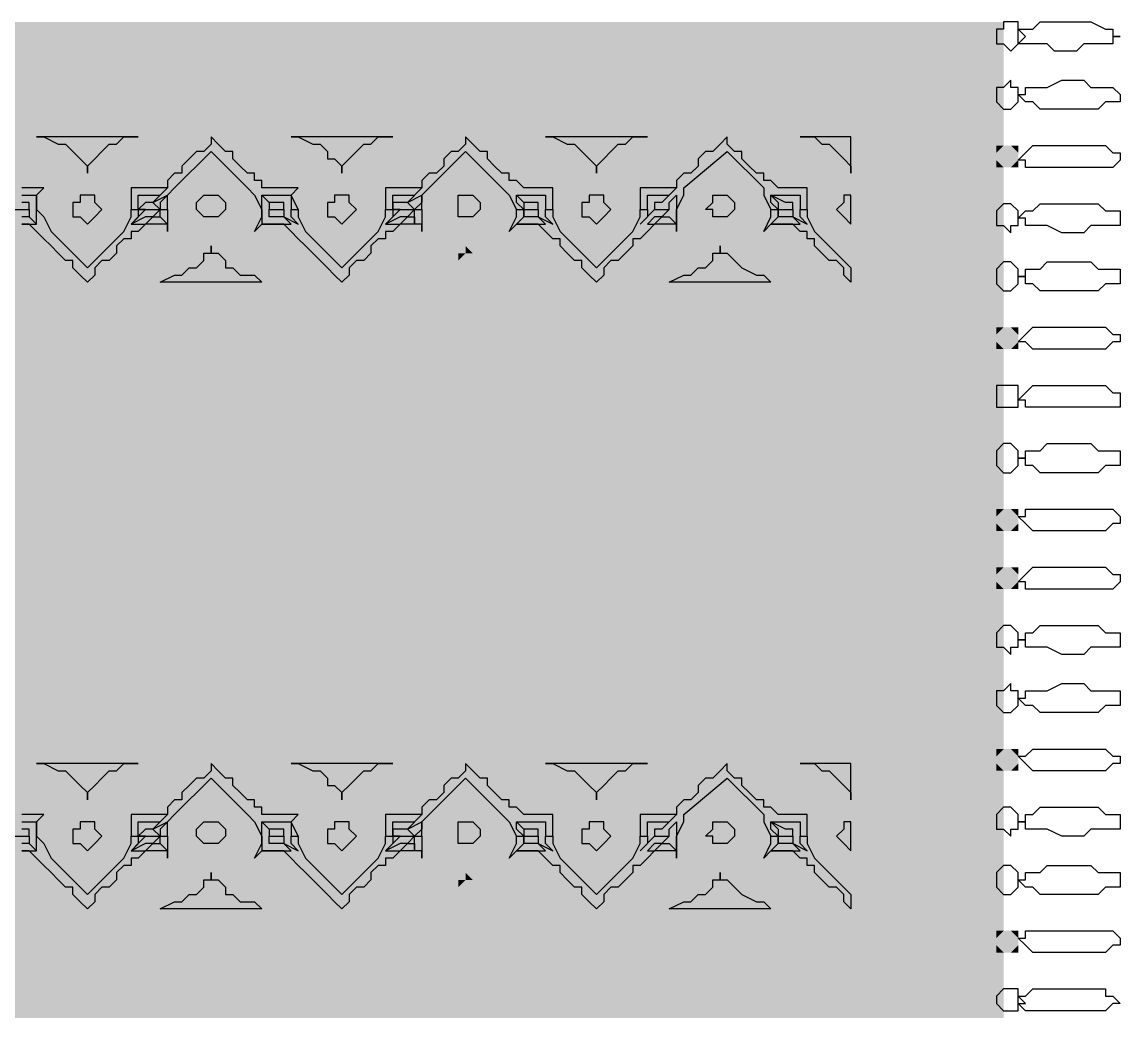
# Model space of a CAD drawing. Extents: x 11 to 612, y 7 to 1092.
# Drawn here: x 487.95 to 520.45, y 320.73 to 350.21 of the extents above; entities that cross this region are included whole.
import ezdxf

# ---------------------------------------------------------------- set-up
doc = ezdxf.new("R2010")
doc.units = 0
doc.header["$MEASUREMENT"] = 0
doc.layers.get('0').update_dxf_attribs({"linetype": 'CONTINUOUS'})
doc.layers.add('FURN', color=144, linetype='CONTINUOUS')

# ---------------------------------------------------------------- blocks, each defined once
blk = doc.blocks.new('CARPET_RECT_OK')
at = {"color": 43, "linetype": 'CONTINUOUS'}
for points in [[(-15.05, 33.126), (-15.05, 33.351), (-15.05, 33.576), (-15.05, 33.801), (-15.05, 34.251), (-15.275, 34.251), (-15.275, 34.476), (-15.275, 34.476), (-15.5, 34.701), (-15.5, 34.476), (-15.5, 34.476), (-15.725, 34.251), (-15.725, 34.251), (-15.725, 33.801), (-15.725, 33.576), (-15.725, 33.351), (-15.725, 33.126), (-15.725, 32.675), (-15.725, 32.45), (-15.725, 32.225), (-15.725, 32), (-15.725, 31.775), (-15.5, 31.55), (-15.5, 31.55), (-15.5, 31.55), (-15.275, 31.55), (-15.275, 31.55), (-15.275, 31.775), (-15.05, 32), (-15.05, 32.225), (-15.05, 32.45), (-15.05, 32.675)], [(-13.249, 33.126), (-13.249, 33.576), (-13.249, 33.801), (-13.249, 34.026), (-13.249, 34.251), (-13.249, 34.476), (-13.474, 34.701), (-13.474, 34.701), (-13.474, 34.701), (-13.699, 34.701), (-13.699, 34.701), (-13.699, 34.476), (-13.924, 34.251), (-13.924, 34.026), (-13.924, 33.801), (-13.924, 33.576), (-13.924, 33.126), (-13.924, 32.9), (-13.924, 32.45), (-13.924, 32.225), (-13.924, 32), (-13.699, 31.775), (-13.699, 31.775), (-13.699, 31.775), (-13.474, 31.55), (-13.474, 31.775), (-13.474, 31.775), (-13.249, 31.775), (-13.249, 32), (-13.249, 32.225), (-13.249, 32.45), (-13.249, 32.9)], [(-11.224, 33.126), (-11.224, 33.576), (-11.224, 33.801), (-11.449, 34.026), (-11.449, 34.251), (-11.449, 34.476), (-11.449, 34.701), (-11.674, 34.701), (-11.674, 34.701), (-11.899, 34.701), (-11.899, 34.701), (-11.899, 34.476), (-11.899, 34.251), (-12.124, 34.026), (-12.124, 33.801), (-12.124, 33.576), (-12.124, 33.126), (-12.124, 32.9), (-12.124, 32.45), (-12.124, 32.225), (-11.899, 32), (-11.899, 31.775), (-11.899, 31.775), (-11.899, 31.775), (-11.674, 31.55), (-11.674, 31.775), (-11.449, 31.775), (-11.449, 31.775), (-11.449, 32), (-11.449, 32.225), (-11.224, 32.45), (-11.224, 32.9)], [(-9.423, 33.126), (-9.423, 33.576), (-9.423, 33.801), (-9.423, 34.026), (-9.649, 34.251), (-9.649, 34.476), (-9.649, 34.701), (-9.874, 34.701), (-9.874, 34.701), (-9.874, 34.701), (-10.099, 34.701), (-10.099, 34.476), (-10.099, 34.251), (-10.099, 34.026), (-10.099, 33.801), (-10.324, 33.576), (-10.324, 33.126), (-10.324, 32.9), (-10.099, 32.45), (-10.099, 32.225), (-10.099, 32), (-10.099, 31.775), (-10.099, 31.775), (-9.874, 31.775), (-9.874, 31.55), (-9.874, 31.775), (-9.649, 31.775), (-9.649, 31.775), (-9.649, 32), (-9.423, 32.225), (-9.423, 32.45), (-9.423, 32.9)], [(-7.623, 33.126), (-7.623, 33.576), (-7.623, 33.801), (-7.623, 34.026), (-7.623, 34.251), (-7.848, 34.476), (-7.848, 34.701), (-7.848, 34.701), (-7.848, 34.701), (-8.073, 34.701), (-8.073, 34.701), (-8.073, 34.476), (-8.298, 34.251), (-8.298, 34.026), (-8.298, 33.801), (-8.298, 33.576), (-8.298, 33.126), (-8.298, 32.9), (-8.298, 32.45), (-8.298, 32.225), (-8.298, 32), (-8.073, 31.775), (-8.073, 31.775), (-8.073, 31.775), (-7.848, 31.55), (-7.848, 31.775), (-7.848, 31.775), (-7.848, 31.775), (-7.623, 32), (-7.623, 32.225), (-7.623, 32.45), (-7.623, 32.9)], [(-5.598, 33.126), (-5.598, 33.576), (-5.823, 33.801), (-5.823, 34.026), (-5.823, 34.251), (-5.823, 34.476), (-5.823, 34.701), (-6.048, 34.701), (-6.048, 34.701), (-6.273, 34.701), (-6.273, 34.701), (-6.273, 34.476), (-6.273, 34.251), (-6.498, 34.026), (-6.498, 33.801), (-6.498, 33.576), (-6.498, 33.126), (-6.498, 32.9), (-6.498, 32.45), (-6.498, 32.225), (-6.273, 32), (-6.273, 31.775), (-6.273, 31.775), (-6.273, 31.775), (-6.048, 31.55), (-6.048, 31.775), (-5.823, 31.775), (-5.823, 31.775), (-5.823, 32), (-5.823, 32.225), (-5.823, 32.45), (-5.598, 32.9)], [(-3.797, 33.126), (-3.797, 33.576), (-3.797, 33.801), (-3.797, 34.026), (-4.022, 34.251), (-4.022, 34.476), (-4.022, 34.701), (-4.247, 34.701), (-4.247, 34.701), (-4.247, 34.701), (-4.473, 34.701), (-4.473, 34.476), (-4.473, 34.251), (-4.473, 34.026), (-4.473, 33.801), (-4.698, 33.576), (-4.698, 33.126), (-4.698, 32.9), (-4.473, 32.45), (-4.473, 32.225), (-4.473, 32), (-4.473, 31.775), (-4.473, 31.775), (-4.247, 31.775), (-4.247, 31.55), (-4.247, 31.775), (-4.022, 31.775), (-4.022, 31.775), (-4.022, 32), (-3.797, 32.225), (-3.797, 32.45), (-3.797, 32.9)], [(-1.997, 33.126), (-1.997, 33.576), (-1.997, 33.801), (-1.997, 34.026), (-1.997, 34.251), (-2.222, 34.476), (-2.222, 34.701), (-2.222, 34.701), (-2.447, 34.701), (-2.447, 34.701), (-2.447, 34.701), (-2.672, 34.476), (-2.672, 34.251), (-2.672, 34.026), (-2.672, 33.801), (-2.672, 33.576), (-2.672, 33.126), (-2.672, 32.9), (-2.672, 32.45), (-2.672, 32.225), (-2.672, 32), (-2.672, 31.775), (-2.447, 31.775), (-2.447, 31.775), (-2.447, 31.55), (-2.222, 31.775), (-2.222, 31.775), (-2.222, 31.775), (-1.997, 32), (-1.997, 32.225), (-1.997, 32.45), (-1.997, 32.9)], [(-0.197, 33.126), (-0.197, 33.576), (-0.197, 33.801), (-0.197, 34.026), (-0.197, 34.251), (-0.197, 34.476), (-0.422, 34.701), (-0.422, 34.701), (-0.422, 34.701), (-0.647, 34.701), (-0.647, 34.701), (-0.647, 34.476), (-0.872, 34.251), (-0.872, 34.026), (-0.872, 33.801), (-0.872, 33.576), (-0.872, 33.126), (-0.872, 32.9), (-0.872, 32.45), (-0.872, 32.225), (-0.872, 32), (-0.647, 31.775), (-0.647, 31.775), (-0.647, 31.775), (-0.422, 31.55), (-0.422, 31.775), (-0.422, 31.775), (-0.197, 31.775), (-0.197, 32), (-0.197, 32.225), (-0.197, 32.45), (-0.197, 32.9)], [(1.829, 33.126), (1.829, 33.576), (1.829, 33.801), (1.604, 34.026), (1.604, 34.251), (1.604, 34.476), (1.604, 34.701), (1.379, 34.701), (1.379, 34.701), (1.379, 34.701), (1.154, 34.701), (1.154, 34.476), (1.154, 34.251), (0.929, 34.026), (0.929, 33.801), (0.929, 33.576), (0.929, 33.126), (0.929, 32.9), (0.929, 32.45), (0.929, 32.225), (1.154, 32), (1.154, 31.775), (1.154, 31.775), (1.379, 31.775), (1.379, 31.55), (1.379, 31.775), (1.604, 31.775), (1.604, 31.775), (1.604, 32), (1.604, 32.225), (1.829, 32.45), (1.829, 32.9)], [(3.629, 33.126), (3.629, 33.576), (3.629, 33.801), (3.629, 34.026), (3.629, 34.251), (3.404, 34.476), (3.404, 34.701), (3.404, 34.701), (3.179, 34.701), (3.179, 34.701), (2.954, 34.701), (2.954, 34.476), (2.954, 34.251), (2.954, 34.026), (2.954, 33.801), (2.954, 33.576), (2.954, 33.126), (2.954, 32.9), (2.954, 32.45), (2.954, 32.225), (2.954, 32), (2.954, 31.775), (2.954, 31.775), (3.179, 31.775), (3.179, 31.55), (3.404, 31.775), (3.404, 31.775), (3.404, 31.775), (3.629, 32), (3.629, 32.225), (3.629, 32.45), (3.629, 32.9)], [(5.429, 33.126), (5.429, 33.576), (5.429, 33.801), (5.429, 34.026), (5.429, 34.251), (5.204, 34.476), (5.204, 34.701), (5.204, 34.701), (4.979, 34.701), (4.979, 34.701), (4.979, 34.701), (4.979, 34.476), (4.754, 34.251), (4.754, 34.026), (4.754, 33.801), (4.754, 33.576), (4.754, 33.126), (4.754, 32.9), (4.754, 32.45), (4.754, 32.225), (4.754, 32), (4.979, 31.775), (4.979, 31.775), (4.979, 31.775), (4.979, 31.55), (5.204, 31.775), (5.204, 31.775), (5.204, 31.775), (5.429, 32), (5.429, 32.225), (5.429, 32.45), (5.429, 32.9)], [(7.455, 33.126), (7.455, 33.576), (7.455, 33.801), (7.23, 34.026), (7.23, 34.251), (7.23, 34.476), (7.23, 34.701), (7.005, 34.701), (7.005, 34.701), (7.005, 34.701), (6.78, 34.701), (6.78, 34.476), (6.78, 34.251), (6.555, 34.026), (6.555, 33.801), (6.555, 33.576), (6.555, 33.126), (6.555, 32.9), (6.555, 32.45), (6.555, 32.225), (6.78, 32), (6.78, 31.775), (6.78, 31.775), (7.005, 31.775), (7.005, 31.55), (7.005, 31.775), (7.23, 31.775), (7.23, 31.775), (7.23, 32), (7.23, 32.225), (7.455, 32.45), (7.455, 32.9)], [(9.255, 33.126), (9.255, 33.576), (9.255, 33.801), (9.255, 34.026), (9.03, 34.251), (9.03, 34.476), (9.03, 34.701), (9.03, 34.701), (8.805, 34.701), (8.805, 34.701), (8.58, 34.701), (8.58, 34.476), (8.58, 34.251), (8.58, 34.026), (8.58, 33.801), (8.355, 33.576), (8.355, 33.126), (8.355, 32.9), (8.58, 32.45), (8.58, 32.225), (8.58, 32), (8.58, 31.775), (8.58, 31.775), (8.805, 31.775), (8.805, 31.55), (9.03, 31.775), (9.03, 31.775), (9.03, 31.775), (9.03, 32), (9.255, 32.225), (9.255, 32.45), (9.255, 32.9)], [(11.056, 33.126), (11.056, 33.576), (11.056, 33.801), (11.056, 34.026), (11.056, 34.251), (10.83, 34.476), (10.83, 34.701), (10.83, 34.701), (10.605, 34.701), (10.605, 34.701), (10.605, 34.701), (10.38, 34.476), (10.38, 34.251), (10.38, 34.026), (10.38, 33.801), (10.38, 33.576), (10.38, 33.126), (10.38, 32.9), (10.38, 32.45), (10.38, 32.225), (10.38, 32), (10.38, 31.775), (10.605, 31.775), (10.605, 31.775), (10.605, 31.55), (10.83, 31.775), (10.83, 31.775), (10.83, 31.775), (11.056, 32), (11.056, 32.225), (11.056, 32.45), (11.056, 32.9)], [(13.081, 33.126), (13.081, 33.576), (12.856, 33.801), (12.856, 34.026), (12.856, 34.251), (12.856, 34.476), (12.631, 34.701), (12.631, 34.701), (12.631, 34.701), (12.406, 34.701), (12.406, 34.701), (12.406, 34.476), (12.406, 34.251), (12.181, 34.026), (12.181, 33.801), (12.181, 33.576), (12.181, 33.126), (12.181, 32.9), (12.181, 32.45), (12.181, 32.225), (12.406, 32), (12.406, 31.775), (12.406, 31.775), (12.406, 31.775), (12.631, 31.55), (12.631, 31.775), (12.631, 31.775), (12.856, 31.775), (12.856, 32), (12.856, 32.225), (12.856, 32.45), (13.081, 32.9)], [(14.881, 33.126), (14.881, 33.351), (14.881, 33.576), (14.881, 33.801), (14.656, 34.251), (14.656, 34.251), (14.656, 34.476), (14.431, 34.476), (14.431, 34.701), (14.431, 34.476), (14.206, 34.476), (14.206, 34.251), (14.206, 34.251), (14.206, 33.801), (14.206, 33.576), (13.981, 33.351), (13.981, 33.126), (13.981, 32.675), (14.206, 32.45), (14.206, 32.225), (14.206, 32), (14.206, 31.775), (14.206, 31.55), (14.431, 31.55), (14.431, 31.55), (14.431, 31.55), (14.656, 31.55), (14.656, 31.775), (14.656, 32), (14.881, 32.225), (14.881, 32.45), (14.881, 32.675)], [(-15.05, 31.325), (-15.05, 31.1), (-15.05, 31.1), (-15.275, 30.875), (-15.5, 30.875), (-15.5, 30.875), (-15.725, 31.1), (-15.725, 31.1), (-15.725, 31.325), (-15.725, 31.55), (-15.725, 31.55), (-15.5, 31.55), (-15.5, 31.775), (-15.275, 31.55), (-15.05, 31.55), (-15.05, 31.55)], [(14.881, 31.325), (14.881, 31.1), (14.656, 31.1), (14.656, 30.875), (14.431, 30.875), (14.206, 30.875), (14.206, 31.1), (14.206, 31.1), (13.981, 31.325), (14.206, 31.55), (14.206, 31.55), (14.206, 31.55), (14.431, 31.775), (14.656, 31.55), (14.656, 31.55), (14.881, 31.55)], [(-11.224, 31.325), (-11.224, 31.1), (-11.449, 30.875), (-11.449, 30.875), (-11.674, 30.875), (-11.899, 30.875), (-11.899, 30.875), (-12.124, 31.1), (-12.124, 31.325), (-12.124, 31.325), (-11.899, 31.55), (-11.899, 31.55), (-11.674, 31.55), (-11.449, 31.55), (-11.449, 31.55), (-11.224, 31.325)], [(-9.423, 31.325), (-9.423, 31.1), (-9.649, 30.875), (-9.649, 30.875), (-9.874, 30.875), (-10.099, 30.875), (-10.099, 30.875), (-10.099, 31.1), (-10.324, 31.325), (-10.099, 31.325), (-10.099, 31.55), (-10.099, 31.55), (-9.874, 31.55), (-9.649, 31.55), (-9.649, 31.55), (-9.423, 31.325)], [(-5.598, 31.325), (-5.823, 31.1), (-5.823, 30.875), (-5.823, 30.875), (-6.048, 30.875), (-6.273, 30.875), (-6.273, 30.875), (-6.498, 31.1), (-6.498, 31.325), (-6.498, 31.325), (-6.273, 31.55), (-6.273, 31.55), (-6.048, 31.55), (-5.823, 31.55), (-5.823, 31.55), (-5.823, 31.325)], [(-3.797, 31.325), (-3.797, 31.1), (-4.022, 30.875), (-4.022, 30.875), (-4.247, 30.875), (-4.473, 30.875), (-4.473, 30.875), (-4.473, 31.1), (-4.698, 31.325), (-4.473, 31.325), (-4.473, 31.55), (-4.473, 31.55), (-4.247, 31.55), (-4.022, 31.55), (-4.022, 31.55), (-3.797, 31.325)], [(1.829, 31.325), (1.829, 31.1), (1.604, 30.875), (1.604, 30.875), (1.379, 30.875), (1.154, 30.875), (1.154, 30.875), (0.929, 31.1), (0.929, 31.325), (0.929, 31.325), (1.154, 31.55), (1.154, 31.55), (1.379, 31.55), (1.604, 31.55), (1.604, 31.55), (1.829, 31.325)], [(3.629, 31.325), (3.629, 31.1), (3.629, 30.875), (3.404, 30.875), (3.179, 30.875), (2.954, 30.875), (2.954, 30.875), (2.954, 31.1), (2.954, 31.325), (2.954, 31.325), (2.954, 31.55), (2.954, 31.55), (3.179, 31.55), (3.404, 31.55), (3.629, 31.55), (3.629, 31.325)], [(7.455, 31.325), (7.455, 31.1), (7.23, 30.875), (7.23, 30.875), (7.005, 30.875), (6.78, 30.875), (6.78, 30.875), (6.555, 31.1), (6.555, 31.325), (6.555, 31.325), (6.78, 31.55), (6.78, 31.55), (7.005, 31.55), (7.23, 31.55), (7.23, 31.55), (7.455, 31.325)], [(9.255, 31.325), (9.255, 31.1), (9.03, 30.875), (9.03, 30.875), (8.805, 30.875), (8.58, 30.875), (8.58, 30.875), (8.58, 31.1), (8.355, 31.325), (8.58, 31.325), (8.58, 31.55), (8.58, 31.55), (8.805, 31.55), (9.03, 31.55), (9.03, 31.55), (9.255, 31.325)], [(13.081, 31.325), (12.856, 31.1), (12.856, 30.875), (12.631, 30.875), (12.631, 30.875), (12.406, 30.875), (12.406, 30.875), (12.181, 31.1), (12.181, 31.325), (12.181, 31.325), (12.406, 31.55), (12.406, 31.55), (12.631, 31.55), (12.631, 31.55), (12.856, 31.55), (12.856, 31.325)], [(-10.324, 25.024), (-10.324, 25.024), (-10.549, 25.024), (-10.999, 25.249), (-12.124, 26.374), (-12.574, 26.374), (-12.349, 26.149), (-12.124, 26.149), (-11.899, 25.924), (-11.899, 25.699), (-11.674, 25.474), (-11.449, 25.249), (-11.224, 25.249), (-11.224, 25.024), (-10.999, 25.024), (-10.999, 24.799), (-10.774, 24.574), (-10.774, 24.349), (-10.774, 24.349), (-10.774, 24.124), (-10.774, 23.899), (-10.999, 23.674), (-10.549, 23.899), (-10.324, 23.899), (-10.324, 24.124), (-10.324, 24.124), (-10.549, 24.124), (-10.774, 23.899), (-10.774, 24.124), (-10.774, 24.124), (-10.774, 24.349), (-10.774, 24.349), (-10.774, 24.574), (-10.774, 24.574), (-10.774, 24.799), (-10.774, 24.799), (-10.549, 24.574), (-10.549, 24.349), (-10.549, 24.349), (-10.549, 24.349), (-10.549, 24.124), (-10.324, 24.124), (-10.324, 24.124), (-10.324, 24.124), (-10.324, 24.574), (-10.324, 24.574), (-10.549, 24.574), (-10.774, 25.024), (-10.549, 24.799), (-10.324, 24.799)], [(-10.324, 26.374), (-9.874, 26.374), (-9.874, 26.149), (-10.099, 26.149), (-10.099, 26.149), (-10.324, 25.924), (-10.549, 26.149), (-10.549, 26.149), (-10.549, 26.149), (-10.774, 26.374), (-10.324, 26.374)], [(-8.073, 24.799), (-8.073, 25.249), (-8.298, 25.474), (-8.298, 25.699), (-8.523, 25.924), (-8.748, 26.149), (-8.748, 26.149), (-8.973, 26.374), (-9.198, 26.374), (-8.073, 26.374)], [(9.072, 25.024), (9.072, 25.024), (8.847, 25.024), (8.397, 25.249), (7.272, 26.374), (6.822, 26.374), (7.047, 26.149), (7.272, 26.149), (7.497, 25.924), (7.497, 25.699), (7.722, 25.474), (7.947, 25.249), (8.172, 25.249), (8.172, 25.024), (8.397, 25.024), (8.397, 24.799), (8.622, 24.574), (8.622, 24.349), (8.622, 24.349), (8.622, 24.124), (8.622, 23.899), (8.397, 23.674), (8.847, 23.899), (9.072, 23.899), (9.072, 24.124), (9.072, 24.124), (8.847, 24.124), (8.622, 23.899), (8.622, 24.124), (8.622, 24.124), (8.622, 24.349), (8.622, 24.349), (8.622, 24.574), (8.622, 24.574), (8.622, 24.799), (8.622, 24.799), (8.847, 24.574), (8.847, 24.349), (8.847, 24.349), (8.847, 24.349), (8.847, 24.124), (9.072, 24.124), (9.072, 24.124), (9.072, 24.124), (9.072, 24.574), (9.072, 24.574), (8.847, 24.574), (8.622, 25.024), (8.847, 24.799), (9.072, 24.799)], [(9.072, 26.374), (9.522, 26.374), (9.522, 26.149), (9.297, 26.149), (9.297, 26.149), (9.072, 25.924), (8.847, 26.149), (8.847, 26.149), (8.847, 26.149), (8.622, 26.374), (9.072, 26.374)], [(11.323, 24.799), (11.323, 25.249), (11.098, 25.474), (11.098, 25.699), (10.872, 25.924), (10.647, 26.149), (10.647, 26.149), (10.422, 26.374), (10.197, 26.374), (11.323, 26.374)], [(-10.324, 25.024), (-9.874, 25.024), (-9.649, 25.024), (-9.649, 24.799), (-9.649, 24.799), (-9.649, 24.574), (-9.649, 24.349), (-9.649, 24.124), (-9.649, 24.124), (-9.423, 23.899), (-9.423, 23.674), (-9.198, 23.674), (-9.198, 23.449), (-8.973, 23.224), (-8.748, 22.999), (-8.523, 22.999), (-8.523, 22.774), (-8.298, 22.548), (-8.073, 22.548), (-8.298, 22.323), (-8.523, 22.098), (-8.523, 21.873), (-8.748, 21.648), (-8.973, 21.648), (-9.198, 21.423), (-9.198, 21.198), (-9.423, 20.973), (-9.649, 20.973), (-9.649, 20.748), (-9.649, 20.748), (-9.649, 20.523), (-9.649, 20.298), (-9.649, 20.298), (-9.649, 20.073), (-9.649, 19.848), (-9.874, 19.848), (-10.324, 19.848), (-10.324, 20.073), (-10.324, 20.073), (-10.099, 20.073), (-9.874, 20.073), (-9.874, 20.073), (-9.874, 20.298), (-9.874, 20.298), (-9.874, 20.298), (-9.874, 20.523), (-9.874, 20.748), (-9.874, 20.748), (-9.649, 20.973), (-10.099, 20.523), (-10.099, 20.523), (-10.099, 20.523), (-10.099, 20.298), (-10.099, 20.298), (-10.099, 20.298), (-10.324, 20.298), (-10.324, 20.298), (-10.324, 20.748), (-10.324, 20.748), (-10.099, 20.748), (-9.874, 20.973), (-10.099, 20.973), (-10.324, 20.973), (-10.324, 20.973), (-10.324, 20.973), (-9.874, 21.198), (-9.649, 21.198), (-8.523, 22.548), (-9.649, 23.674), (-9.874, 23.674), (-10.324, 23.899), (-10.324, 23.899), (-10.324, 24.124), (-10.099, 23.899), (-9.874, 23.899), (-10.099, 24.124), (-10.324, 24.124), (-10.324, 24.124), (-10.324, 24.574), (-10.324, 24.574), (-10.099, 24.574), (-10.099, 24.574), (-10.099, 24.574), (-10.099, 24.349), (-10.099, 24.349), (-10.099, 24.349), (-9.874, 23.899), (-9.874, 24.124), (-9.874, 24.124), (-9.874, 24.349), (-9.874, 24.349), (-9.874, 24.574), (-9.874, 24.574), (-9.874, 24.799), (-9.874, 24.799), (-10.099, 24.799), (-10.324, 24.799), (-10.324, 24.799)], [(9.072, 25.024), (9.522, 25.024), (9.747, 25.024), (9.747, 24.799), (9.747, 24.799), (9.747, 24.574), (9.747, 24.349), (9.747, 24.124), (9.747, 24.124), (9.972, 23.899), (9.972, 23.674), (10.197, 23.674), (10.197, 23.449), (10.422, 23.224), (10.647, 22.999), (10.872, 22.999), (10.872, 22.774), (11.098, 22.548), (11.323, 22.548), (11.098, 22.323), (10.872, 22.098), (10.872, 21.873), (10.647, 21.648), (10.422, 21.648), (10.197, 21.423), (10.197, 21.198), (9.972, 20.973), (9.747, 20.973), (9.747, 20.748), (9.747, 20.748), (9.747, 20.523), (9.747, 20.298), (9.747, 20.298), (9.747, 20.073), (9.747, 19.848), (9.522, 19.848), (9.072, 19.848), (9.072, 20.073), (9.072, 20.073), (9.297, 20.073), (9.522, 20.073), (9.522, 20.073), (9.522, 20.298), (9.522, 20.298), (9.522, 20.298), (9.522, 20.523), (9.522, 20.748), (9.522, 20.748), (9.747, 20.973), (9.297, 20.523), (9.297, 20.523), (9.297, 20.523), (9.297, 20.298), (9.297, 20.298), (9.297, 20.298), (9.072, 20.298), (9.072, 20.298), (9.072, 20.748), (9.072, 20.748), (9.297, 20.748), (9.522, 20.973), (9.297, 20.973), (9.072, 20.973), (9.072, 20.973), (9.072, 20.973), (9.522, 21.198), (9.747, 21.198), (10.872, 22.548), (9.747, 23.674), (9.522, 23.674), (9.072, 23.899), (9.072, 23.899), (9.072, 24.124), (9.297, 23.899), (9.522, 23.899), (9.297, 24.124), (9.072, 24.124), (9.072, 24.124), (9.072, 24.574), (9.072, 24.574), (9.297, 24.574), (9.297, 24.574), (9.297, 24.574), (9.297, 24.349), (9.297, 24.349), (9.297, 24.349), (9.522, 23.899), (9.522, 24.124), (9.522, 24.124), (9.522, 24.349), (9.522, 24.349), (9.522, 24.574), (9.522, 24.574), (9.522, 24.799), (9.522, 24.799), (9.297, 24.799), (9.072, 24.799), (9.072, 24.799)], [(-12.574, 20.748), (-12.349, 21.198), (-12.349, 21.423), (-12.124, 21.648), (-12.124, 21.873), (-11.899, 22.098), (-11.674, 22.098), (-11.674, 22.323), (-11.449, 22.323), (-11.674, 22.323), (-11.674, 22.548), (-11.899, 22.774), (-12.124, 22.999), (-12.124, 22.999), (-12.349, 23.449), (-12.349, 23.674), (-12.574, 23.899)], [(6.822, 20.748), (7.047, 21.198), (7.047, 21.423), (7.272, 21.648), (7.272, 21.873), (7.497, 22.098), (7.722, 22.098), (7.722, 22.323), (7.947, 22.323), (7.722, 22.323), (7.722, 22.548), (7.497, 22.774), (7.272, 22.999), (7.272, 22.999), (7.047, 23.449), (7.047, 23.674), (6.822, 23.899)], [(-10.324, 21.873), (-10.099, 22.098), (-9.874, 22.098), (-9.874, 22.098), (-9.874, 22.323), (-9.874, 22.548), (-9.874, 22.548), (-10.099, 22.774), (-10.324, 22.774), (-10.324, 22.774), (-10.549, 22.548), (-10.549, 22.548), (-10.549, 22.323), (-10.549, 22.098), (-10.549, 22.098), (-10.324, 22.098)], [(9.072, 21.873), (9.297, 22.098), (9.522, 22.098), (9.522, 22.098), (9.522, 22.323), (9.522, 22.548), (9.522, 22.548), (9.297, 22.774), (9.072, 22.774), (9.072, 22.774), (8.847, 22.548), (8.847, 22.548), (8.847, 22.323), (8.847, 22.098), (8.847, 22.098), (9.072, 22.098)], [(-10.324, 20.973), (-10.549, 20.973), (-10.999, 20.973), (-10.774, 20.973), (-10.774, 20.748), (-10.774, 20.523), (-10.774, 20.523), (-10.774, 20.298), (-10.999, 20.073), (-10.999, 20.073), (-11.224, 19.848), (-11.224, 19.623), (-11.449, 19.623), (-11.674, 19.398), (-11.899, 19.173), (-11.899, 18.948), (-12.124, 18.723), (-12.349, 18.723), (-12.574, 18.498), (-12.349, 18.273), (-12.124, 18.048), (-11.899, 18.048), (-11.899, 17.823), (-11.674, 17.597), (-11.449, 17.372), (-11.224, 17.372), (-11.224, 17.147), (-10.999, 16.922), (-10.999, 16.922), (-10.774, 16.697), (-10.774, 16.472), (-10.774, 16.472), (-10.774, 16.247), (-10.774, 16.022), (-10.999, 15.797), (-10.549, 16.022), (-10.324, 16.022), (-10.324, 16.247), (-10.324, 16.247), (-10.549, 16.247), (-10.774, 16.022), (-10.774, 16.247), (-10.774, 16.247), (-10.774, 16.247), (-10.774, 16.472), (-10.774, 16.697), (-10.774, 16.697), (-10.774, 16.922), (-10.774, 16.922), (-10.549, 16.697), (-10.549, 16.472), (-10.549, 16.472), (-10.549, 16.472), (-10.549, 16.247), (-10.324, 16.247), (-10.324, 16.247), (-10.324, 16.247), (-10.324, 16.697), (-10.324, 16.697), (-10.549, 16.697), (-10.774, 17.147), (-10.549, 16.922), (-10.324, 16.922), (-10.324, 17.147), (-10.324, 17.147), (-10.549, 17.147), (-10.999, 17.372), (-12.124, 18.498), (-10.999, 19.623), (-10.549, 19.848), (-10.324, 19.848), (-10.324, 19.848), (-10.324, 20.073), (-10.549, 20.073), (-10.774, 19.848), (-10.324, 20.298), (-10.324, 20.298), (-10.324, 20.298), (-10.324, 20.748), (-10.324, 20.748), (-10.324, 20.748), (-10.549, 20.523), (-10.549, 20.523), (-10.549, 20.523), (-10.549, 20.298), (-10.549, 20.298), (-10.774, 20.073), (-10.774, 20.073), (-10.774, 20.298), (-10.774, 20.298), (-10.549, 20.523), (-10.549, 20.523), (-10.549, 20.748), (-10.549, 20.748), (-10.774, 20.973), (-10.549, 20.973), (-10.324, 20.973), (-10.324, 20.973)], [(9.072, 20.973), (8.847, 20.973), (8.397, 20.973), (8.622, 20.973), (8.622, 20.748), (8.622, 20.523), (8.622, 20.523), (8.622, 20.298), (8.397, 20.073), (8.397, 20.073), (8.172, 19.848), (8.172, 19.623), (7.947, 19.623), (7.722, 19.398), (7.497, 19.173), (7.497, 18.948), (7.272, 18.723), (7.047, 18.723), (6.822, 18.498), (7.047, 18.273), (7.272, 18.048), (7.497, 18.048), (7.497, 17.823), (7.722, 17.597), (7.947, 17.372), (8.172, 17.372), (8.172, 17.147), (8.397, 16.922), (8.397, 16.922), (8.622, 16.697), (8.622, 16.472), (8.622, 16.472), (8.622, 16.247), (8.622, 16.022), (8.397, 15.797), (8.847, 16.022), (9.072, 16.022), (9.072, 16.247), (9.072, 16.247), (8.847, 16.247), (8.622, 16.022), (8.622, 16.247), (8.622, 16.247), (8.622, 16.247), (8.622, 16.472), (8.622, 16.697), (8.622, 16.697), (8.622, 16.922), (8.622, 16.922), (8.847, 16.697), (8.847, 16.472), (8.847, 16.472), (8.847, 16.472), (8.847, 16.247), (9.072, 16.247), (9.072, 16.247), (9.072, 16.247), (9.072, 16.697), (9.072, 16.697), (8.847, 16.697), (8.622, 17.147), (8.847, 16.922), (9.072, 16.922), (9.072, 17.147), (9.072, 17.147), (8.847, 17.147), (8.397, 17.372), (7.272, 18.498), (8.397, 19.623), (8.847, 19.848), (9.072, 19.848), (9.072, 19.848), (9.072, 20.073), (8.847, 20.073), (8.622, 19.848), (9.072, 20.298), (9.072, 20.298), (9.072, 20.298), (9.072, 20.748), (9.072, 20.748), (9.072, 20.748), (8.847, 20.523), (8.847, 20.523), (8.847, 20.523), (8.847, 20.298), (8.847, 20.298), (8.622, 20.073), (8.622, 20.073), (8.622, 20.298), (8.622, 20.298), (8.847, 20.523), (8.847, 20.523), (8.847, 20.748), (8.847, 20.748), (8.622, 20.973), (8.847, 20.973), (9.072, 20.973), (9.072, 20.973)], [(-8.073, 16.922), (-8.073, 17.147), (-8.298, 17.597), (-8.298, 17.823), (-8.523, 18.048), (-8.748, 18.273), (-8.748, 18.273), (-8.973, 18.498), (-9.198, 18.498), (-8.973, 18.498), (-8.748, 18.723), (-8.748, 18.723), (-8.523, 18.948), (-8.298, 19.173), (-8.298, 19.398), (-8.073, 19.623), (-8.073, 20.073)], [(11.323, 16.922), (11.323, 17.147), (11.098, 17.597), (11.098, 17.823), (10.872, 18.048), (10.647, 18.273), (10.647, 18.273), (10.422, 18.498), (10.197, 18.498), (10.422, 18.498), (10.647, 18.723), (10.647, 18.723), (10.872, 18.948), (11.098, 19.173), (11.098, 19.398), (11.323, 19.623), (11.323, 20.073)], [(-10.324, 18.048), (-10.549, 18.048), (-10.549, 18.273), (-10.549, 18.273), (-10.774, 18.498), (-10.549, 18.723), (-10.549, 18.723), (-10.549, 18.723), (-10.324, 18.948), (-10.099, 18.723), (-10.099, 18.723), (-9.874, 18.723), (-9.874, 18.498), (-9.874, 18.273), (-10.099, 18.273), (-10.099, 18.048)], [(9.072, 18.048), (8.847, 18.048), (8.847, 18.273), (8.847, 18.273), (8.622, 18.498), (8.847, 18.723), (8.847, 18.723), (8.847, 18.723), (9.072, 18.948), (9.297, 18.723), (9.297, 18.723), (9.522, 18.723), (9.522, 18.498), (9.522, 18.273), (9.297, 18.273), (9.297, 18.048)], [(-10.324, 17.147), (-9.874, 17.147), (-9.649, 17.147), (-9.649, 16.922), (-9.649, 16.922), (-9.649, 16.697), (-9.649, 16.472), (-9.649, 16.247), (-9.649, 16.247), (-9.423, 16.022), (-9.423, 15.797), (-9.198, 15.797), (-9.198, 15.572), (-8.973, 15.347), (-8.748, 15.122), (-8.523, 15.122), (-8.523, 14.897), (-8.298, 14.672), (-8.073, 14.447), (-8.298, 14.447), (-8.523, 14.222), (-8.523, 13.997), (-8.748, 13.772), (-8.973, 13.772), (-9.198, 13.547), (-9.198, 13.322), (-9.423, 13.097), (-9.649, 13.097), (-9.649, 12.872), (-9.649, 12.647), (-9.649, 12.647), (-9.649, 12.421), (-9.649, 12.196), (-9.649, 11.971), (-9.649, 11.971), (-9.874, 11.971), (-10.324, 11.971), (-10.324, 12.196), (-10.324, 12.196), (-10.099, 12.196), (-9.874, 12.196), (-9.874, 12.196), (-9.874, 12.196), (-9.874, 12.421), (-9.874, 12.421), (-9.874, 12.647), (-9.874, 12.872), (-9.874, 12.872), (-9.649, 13.097), (-10.099, 12.647), (-10.099, 12.647), (-10.099, 12.421), (-10.099, 12.421), (-10.099, 12.421), (-10.099, 12.196), (-10.324, 12.196), (-10.324, 12.196), (-10.324, 12.872), (-10.324, 12.872), (-10.099, 12.647), (-9.874, 13.097), (-10.099, 13.097), (-10.324, 12.872), (-10.324, 13.097), (-10.324, 13.097), (-9.874, 13.097), (-9.649, 13.322), (-8.523, 14.447), (-9.649, 15.572), (-9.874, 15.797), (-10.324, 16.022), (-10.324, 16.022), (-10.324, 16.247), (-10.099, 16.022), (-9.874, 16.022), (-10.099, 16.247), (-10.324, 16.247), (-10.324, 16.247), (-10.324, 16.697), (-10.324, 16.697), (-10.099, 16.697), (-10.099, 16.697), (-10.099, 16.697), (-10.099, 16.472), (-10.099, 16.472), (-10.099, 16.247), (-9.874, 16.022), (-9.874, 16.247), (-9.874, 16.247), (-9.874, 16.472), (-9.874, 16.472), (-9.874, 16.697), (-9.874, 16.697), (-9.874, 16.922), (-9.874, 16.922), (-10.099, 16.922), (-10.324, 16.922), (-10.324, 16.922)], [(9.072, 17.147), (9.522, 17.147), (9.747, 17.147), (9.747, 16.922), (9.747, 16.922), (9.747, 16.697), (9.747, 16.472), (9.747, 16.247), (9.747, 16.247), (9.972, 16.022), (9.972, 15.797), (10.197, 15.797), (10.197, 15.572), (10.422, 15.347), (10.647, 15.122), (10.872, 15.122), (10.872, 14.897), (11.098, 14.672), (11.323, 14.447), (11.098, 14.447), (10.872, 14.222), (10.872, 13.997), (10.647, 13.772), (10.422, 13.772), (10.197, 13.547), (10.197, 13.322), (9.972, 13.097), (9.747, 13.097), (9.747, 12.872), (9.747, 12.647), (9.747, 12.647), (9.747, 12.421), (9.747, 12.196), (9.747, 11.971), (9.747, 11.971), (9.522, 11.971), (9.072, 11.971), (9.072, 12.196), (9.072, 12.196), (9.297, 12.196), (9.522, 12.196), (9.522, 12.196), (9.522, 12.196), (9.522, 12.421), (9.522, 12.421), (9.522, 12.647), (9.522, 12.872), (9.522, 12.872), (9.747, 13.097), (9.297, 12.647), (9.297, 12.647), (9.297, 12.421), (9.297, 12.421), (9.297, 12.421), (9.297, 12.196), (9.072, 12.196), (9.072, 12.196), (9.072, 12.872), (9.072, 12.872), (9.297, 12.647), (9.522, 13.097), (9.297, 13.097), (9.072, 12.872), (9.072, 13.097), (9.072, 13.097), (9.522, 13.097), (9.747, 13.322), (10.872, 14.447), (9.747, 15.572), (9.522, 15.797), (9.072, 16.022), (9.072, 16.022), (9.072, 16.247), (9.297, 16.022), (9.522, 16.022), (9.297, 16.247), (9.072, 16.247), (9.072, 16.247), (9.072, 16.697), (9.072, 16.697), (9.297, 16.697), (9.297, 16.697), (9.297, 16.697), (9.297, 16.472), (9.297, 16.472), (9.297, 16.247), (9.522, 16.022), (9.522, 16.247), (9.522, 16.247), (9.522, 16.472), (9.522, 16.472), (9.522, 16.697), (9.522, 16.697), (9.522, 16.922), (9.522, 16.922), (9.297, 16.922), (9.072, 16.922), (9.072, 16.922)], [(-10.324, 14.222), (-10.099, 14.222), (-9.874, 14.222), (-9.874, 14.222), (-9.874, 14.447), (-9.874, 14.672), (-9.874, 14.672), (-10.099, 14.897), (-10.324, 14.897), (-10.324, 14.897), (-10.549, 14.672), (-10.549, 14.672), (-10.549, 14.447), (-10.549, 14.222), (-10.549, 14.222), (-10.324, 14.222)], [(9.072, 14.222), (9.297, 14.222), (9.522, 14.222), (9.522, 14.222), (9.522, 14.447), (9.522, 14.672), (9.522, 14.672), (9.297, 14.897), (9.072, 14.897), (9.072, 14.897), (8.847, 14.672), (8.847, 14.672), (8.847, 14.447), (8.847, 14.222), (8.847, 14.222), (9.072, 14.222)], [(-10.324, 13.097), (-10.549, 13.097), (-10.999, 13.097), (-10.774, 13.097), (-10.774, 12.872), (-10.774, 12.647), (-10.774, 12.421), (-10.774, 12.421), (-10.999, 12.196), (-10.999, 11.971), (-11.224, 11.971), (-11.224, 11.746), (-11.449, 11.521), (-11.674, 11.521), (-11.899, 11.296), (-11.899, 11.071), (-12.124, 10.846), (-12.349, 10.846), (-12.574, 10.621), (-12.349, 10.396), (-12.124, 10.171), (-11.899, 9.946), (-11.899, 9.946), (-11.674, 9.721), (-11.449, 9.496), (-11.224, 9.271), (-11.224, 9.271), (-10.999, 9.046), (-10.999, 9.046), (-10.774, 8.821), (-10.774, 8.596), (-10.774, 8.596), (-10.774, 8.371), (-10.774, 8.146), (-10.999, 7.921), (-10.549, 8.146), (-10.324, 8.146), (-10.324, 8.146), (-10.324, 8.146), (-10.549, 8.146), (-10.774, 8.146), (-10.774, 8.146), (-10.774, 8.371), (-10.774, 8.371), (-10.774, 8.596), (-10.774, 8.596), (-10.774, 8.821), (-10.774, 8.821), (-10.774, 9.046), (-10.549, 8.821), (-10.549, 8.596), (-10.549, 8.596), (-10.549, 8.596), (-10.549, 8.371), (-10.324, 8.371), (-10.324, 8.371), (-10.324, 8.371), (-10.324, 8.821), (-10.324, 8.821), (-10.549, 8.821), (-10.774, 9.271), (-10.549, 9.046), (-10.324, 9.046), (-10.324, 9.271), (-10.324, 9.271), (-10.549, 9.271), (-10.999, 9.496), (-12.124, 10.621), (-10.999, 11.746), (-10.549, 11.971), (-10.324, 11.971), (-10.324, 11.971), (-10.324, 12.196), (-10.549, 12.196), (-10.774, 11.971), (-10.324, 12.421), (-10.324, 12.196), (-10.324, 12.196), (-10.324, 12.872), (-10.324, 12.872), (-10.324, 12.872), (-10.549, 12.647), (-10.549, 12.647), (-10.549, 12.647), (-10.549, 12.421), (-10.549, 12.421), (-10.774, 11.971), (-10.774, 12.196), (-10.774, 12.421), (-10.774, 12.421), (-10.549, 12.647), (-10.549, 12.647), (-10.549, 12.872), (-10.549, 12.872), (-10.774, 12.872), (-10.549, 12.872), (-10.324, 12.872), (-10.324, 12.872)], [(9.072, 13.097), (8.847, 13.097), (8.397, 13.097), (8.622, 13.097), (8.622, 12.872), (8.622, 12.647), (8.622, 12.421), (8.622, 12.421), (8.397, 12.196), (8.397, 11.971), (8.172, 11.971), (8.172, 11.746), (7.947, 11.521), (7.722, 11.521), (7.497, 11.296), (7.497, 11.071), (7.272, 10.846), (7.047, 10.846), (6.822, 10.621), (7.047, 10.396), (7.272, 10.171), (7.497, 9.946), (7.497, 9.946), (7.722, 9.721), (7.947, 9.496), (8.172, 9.271), (8.172, 9.271), (8.397, 9.046), (8.397, 9.046), (8.622, 8.821), (8.622, 8.596), (8.622, 8.596), (8.622, 8.371), (8.622, 8.146), (8.397, 7.921), (8.847, 8.146), (9.072, 8.146), (9.072, 8.146), (9.072, 8.146), (8.847, 8.146), (8.622, 8.146), (8.622, 8.146), (8.622, 8.371), (8.622, 8.371), (8.622, 8.596), (8.622, 8.596), (8.622, 8.821), (8.622, 8.821), (8.622, 9.046), (8.847, 8.821), (8.847, 8.596), (8.847, 8.596), (8.847, 8.596), (8.847, 8.371), (9.072, 8.371), (9.072, 8.371), (9.072, 8.371), (9.072, 8.821), (9.072, 8.821), (8.847, 8.821), (8.622, 9.271), (8.847, 9.046), (9.072, 9.046), (9.072, 9.271), (9.072, 9.271), (8.847, 9.271), (8.397, 9.496), (7.272, 10.621), (8.397, 11.746), (8.847, 11.971), (9.072, 11.971), (9.072, 11.971), (9.072, 12.196), (8.847, 12.196), (8.622, 11.971), (9.072, 12.421), (9.072, 12.196), (9.072, 12.196), (9.072, 12.872), (9.072, 12.872), (9.072, 12.872), (8.847, 12.647), (8.847, 12.647), (8.847, 12.647), (8.847, 12.421), (8.847, 12.421), (8.622, 11.971), (8.622, 12.196), (8.622, 12.421), (8.622, 12.421), (8.847, 12.647), (8.847, 12.647), (8.847, 12.872), (8.847, 12.872), (8.622, 12.872), (8.847, 12.872), (9.072, 12.872), (9.072, 12.872)], [(-8.073, 9.046), (-8.073, 9.271), (-8.298, 9.721), (-8.298, 9.946), (-8.523, 10.171), (-8.748, 10.171), (-8.748, 10.396), (-8.973, 10.621), (-9.198, 10.621), (-8.973, 10.621), (-8.748, 10.846), (-8.748, 10.846), (-8.523, 11.071), (-8.298, 11.296), (-8.298, 11.521), (-8.073, 11.746), (-8.073, 12.196)], [(11.323, 9.046), (11.323, 9.271), (11.098, 9.721), (11.098, 9.946), (10.872, 10.171), (10.647, 10.171), (10.647, 10.396), (10.422, 10.621), (10.197, 10.621), (10.422, 10.621), (10.647, 10.846), (10.647, 10.846), (10.872, 11.071), (11.098, 11.296), (11.098, 11.521), (11.323, 11.746), (11.323, 12.196)], [(-10.324, 10.171), (-10.549, 10.171), (-10.549, 10.396), (-10.549, 10.396), (-10.774, 10.621), (-10.549, 10.846), (-10.549, 10.846), (-10.549, 10.846), (-10.324, 11.071), (-10.099, 10.846), (-10.099, 10.846), (-9.874, 10.846), (-9.874, 10.621), (-9.874, 10.396), (-10.099, 10.396), (-10.099, 10.171)], [(9.072, 10.171), (8.847, 10.171), (8.847, 10.396), (8.847, 10.396), (8.622, 10.621), (8.847, 10.846), (8.847, 10.846), (8.847, 10.846), (9.072, 11.071), (9.297, 10.846), (9.297, 10.846), (9.522, 10.846), (9.522, 10.621), (9.522, 10.396), (9.297, 10.396), (9.297, 10.171)], [(-10.324, 9.271), (-9.874, 9.046), (-9.649, 9.271), (-9.649, 9.046), (-9.649, 8.821), (-9.649, 8.821), (-9.649, 8.596), (-9.649, 8.371), (-9.649, 8.146), (-9.423, 8.146), (-9.423, 7.921), (-9.198, 7.921), (-9.198, 7.696), (-8.973, 7.47), (-8.748, 7.245), (-8.523, 7.245), (-8.523, 7.02), (-8.298, 6.795), (-8.073, 6.57), (-8.298, 6.57), (-8.523, 6.345), (-8.523, 6.12), (-8.748, 5.895), (-8.973, 5.67), (-9.198, 5.67), (-9.198, 5.445), (-9.423, 5.22), (-9.649, 5.22), (-9.649, 4.995), (-9.649, 4.77), (-9.649, 4.77), (-9.649, 4.545), (-9.649, 4.32), (-9.649, 4.32), (-9.649, 4.095), (-9.874, 4.095), (-10.324, 4.095), (-10.324, 4.32), (-10.324, 4.32), (-10.099, 4.32), (-9.874, 4.32), (-9.874, 4.32), (-9.874, 4.545), (-9.874, 4.545), (-9.874, 4.545), (-9.874, 4.77), (-9.874, 4.77), (-9.874, 4.995), (-9.649, 5.22), (-10.099, 4.77), (-10.099, 4.77), (-10.099, 4.545), (-10.099, 4.545), (-10.099, 4.545), (-10.099, 4.545), (-10.324, 4.32), (-10.324, 4.32), (-10.324, 4.995), (-10.324, 4.995), (-10.099, 4.77), (-9.874, 5.22), (-10.099, 4.995), (-10.324, 4.995), (-10.324, 5.22), (-10.324, 5.22), (-9.874, 5.22), (-9.649, 5.445), (-8.523, 6.57), (-9.649, 7.696), (-9.874, 7.921), (-10.324, 8.146), (-10.324, 8.146), (-10.324, 8.146), (-10.099, 8.146), (-9.874, 8.146), (-10.099, 8.371), (-10.324, 8.371), (-10.324, 8.371), (-10.324, 8.821), (-10.324, 8.821), (-10.099, 8.821), (-10.099, 8.821), (-10.099, 8.596), (-10.099, 8.596), (-10.099, 8.596), (-10.099, 8.371), (-9.874, 8.146), (-9.874, 8.371), (-9.874, 8.371), (-9.874, 8.596), (-9.874, 8.596), (-9.874, 8.821), (-9.874, 8.821), (-9.874, 9.046), (-9.874, 9.046), (-10.099, 9.046), (-10.324, 9.046), (-10.324, 9.046)], [(9.072, 9.271), (9.522, 9.046), (9.747, 9.271), (9.747, 9.046), (9.747, 8.821), (9.747, 8.821), (9.747, 8.596), (9.747, 8.371), (9.747, 8.146), (9.972, 8.146), (9.972, 7.921), (10.197, 7.921), (10.197, 7.696), (10.422, 7.47), (10.647, 7.245), (10.872, 7.245), (10.872, 7.02), (11.098, 6.795), (11.323, 6.57), (11.098, 6.57), (10.872, 6.345), (10.872, 6.12), (10.647, 5.895), (10.422, 5.67), (10.197, 5.67), (10.197, 5.445), (9.972, 5.22), (9.747, 5.22), (9.747, 4.995), (9.747, 4.77), (9.747, 4.77), (9.747, 4.545), (9.747, 4.32), (9.747, 4.32), (9.747, 4.095), (9.522, 4.095), (9.072, 4.095), (9.072, 4.32), (9.072, 4.32), (9.297, 4.32), (9.522, 4.32), (9.522, 4.32), (9.522, 4.545), (9.522, 4.545), (9.522, 4.545), (9.522, 4.77), (9.522, 4.77), (9.522, 4.995), (9.747, 5.22), (9.297, 4.77), (9.297, 4.77), (9.297, 4.545), (9.297, 4.545), (9.297, 4.545), (9.297, 4.545), (9.072, 4.32), (9.072, 4.32), (9.072, 4.995), (9.072, 4.995), (9.297, 4.77), (9.522, 5.22), (9.297, 4.995), (9.072, 4.995), (9.072, 5.22), (9.072, 5.22), (9.522, 5.22), (9.747, 5.445), (10.872, 6.57), (9.747, 7.696), (9.522, 7.921), (9.072, 8.146), (9.072, 8.146), (9.072, 8.146), (9.297, 8.146), (9.522, 8.146), (9.297, 8.371), (9.072, 8.371), (9.072, 8.371), (9.072, 8.821), (9.072, 8.821), (9.297, 8.821), (9.297, 8.821), (9.297, 8.596), (9.297, 8.596), (9.297, 8.596), (9.297, 8.371), (9.522, 8.146), (9.522, 8.371), (9.522, 8.371), (9.522, 8.596), (9.522, 8.596), (9.522, 8.821), (9.522, 8.821), (9.522, 9.046), (9.522, 9.046), (9.297, 9.046), (9.072, 9.046), (9.072, 9.046)], [(-12.574, 4.995), (-12.349, 5.445), (-12.349, 5.67), (-12.124, 5.895), (-12.124, 6.12), (-11.899, 6.345), (-11.674, 6.345), (-11.674, 6.57), (-11.449, 6.57), (-11.674, 6.57), (-11.674, 6.795), (-11.899, 7.02), (-12.124, 7.02), (-12.124, 7.245), (-12.349, 7.47), (-12.349, 7.921), (-12.574, 8.146)], [(6.822, 4.995), (7.047, 5.445), (7.047, 5.67), (7.272, 5.895), (7.272, 6.12), (7.497, 6.345), (7.722, 6.345), (7.722, 6.57), (7.947, 6.57), (7.722, 6.57), (7.722, 6.795), (7.497, 7.02), (7.272, 7.02), (7.272, 7.245), (7.047, 7.47), (7.047, 7.921), (6.822, 8.146)], [(-10.324, 6.12), (-10.099, 6.12), (-9.874, 6.345), (-9.874, 6.345), (-9.874, 6.57), (-9.874, 6.795), (-9.874, 6.795), (-10.099, 7.02), (-10.324, 7.02), (-10.324, 7.02), (-10.549, 6.795), (-10.549, 6.795), (-10.549, 6.57), (-10.549, 6.345), (-10.549, 6.345), (-10.324, 6.12)], [(9.072, 6.12), (9.297, 6.12), (9.522, 6.345), (9.522, 6.345), (9.522, 6.57), (9.522, 6.795), (9.522, 6.795), (9.297, 7.02), (9.072, 7.02), (9.072, 7.02), (8.847, 6.795), (8.847, 6.795), (8.847, 6.57), (8.847, 6.345), (8.847, 6.345), (9.072, 6.12)], [(-8.073, 1.169), (-8.073, 1.394), (-8.298, 1.844), (-8.298, 2.069), (-8.523, 2.294), (-8.748, 2.52), (-8.748, 2.52), (-8.973, 2.745), (-9.198, 2.745), (-8.973, 2.745), (-8.748, 2.97), (-8.748, 2.97), (-8.523, 3.195), (-8.298, 3.42), (-8.298, 3.645), (-8.073, 3.87), (-8.073, 4.32)], [(11.323, 1.169), (11.323, 1.394), (11.098, 1.844), (11.098, 2.069), (10.872, 2.294), (10.647, 2.52), (10.647, 2.52), (10.422, 2.745), (10.197, 2.745), (10.422, 2.745), (10.647, 2.97), (10.647, 2.97), (10.872, 3.195), (11.098, 3.42), (11.098, 3.645), (11.323, 3.87), (11.323, 4.32)], [(-10.324, 2.294), (-10.549, 2.294), (-10.549, 2.52), (-10.549, 2.52), (-10.774, 2.745), (-10.549, 2.97), (-10.549, 2.97), (-10.549, 2.97), (-10.324, 3.195), (-10.099, 2.97), (-10.099, 2.97), (-9.874, 2.97), (-9.874, 2.745), (-9.874, 2.52), (-10.099, 2.52), (-10.099, 2.294)], [(9.072, 2.294), (8.847, 2.294), (8.847, 2.52), (8.847, 2.52), (8.622, 2.745), (8.847, 2.97), (8.847, 2.97), (8.847, 2.97), (9.072, 3.195), (9.297, 2.97), (9.297, 2.97), (9.522, 2.97), (9.522, 2.745), (9.522, 2.52), (9.297, 2.52), (9.297, 2.294)]]:
    blk.add_lwpolyline(points, close=True, dxfattribs=at)
for points in [[(-10.774, 0.719), (-10.774, 0.944), (-10.774, 1.169), (-10.774, 1.169), (-10.549, 0.944), (-10.549, 0.719)], [(-10.324, 0.494), (-10.324, 0.944), (-10.324, 0.944), (-10.549, 0.944), (-10.774, 1.169), (-10.549, 1.169), (-10.324, 1.169), (-10.324, 1.169), (-10.324, 1.169), (-10.549, 1.394), (-10.999, 1.619), (-12.124, 2.745), (-10.999, 3.87), (-10.549, 4.095), (-10.324, 4.095), (-10.324, 4.095), (-10.324, 4.32), (-10.549, 4.32), (-10.774, 4.095), (-10.324, 4.545), (-10.324, 4.32), (-10.324, 4.32), (-10.324, 4.995), (-10.324, 4.995), (-10.324, 4.995), (-10.549, 4.77), (-10.549, 4.77), (-10.549, 4.77), (-10.549, 4.545), (-10.549, 4.545), (-10.774, 4.095), (-10.774, 4.32), (-10.774, 4.545), (-10.774, 4.545), (-10.549, 4.77), (-10.549, 4.77), (-10.549, 4.995), (-10.549, 4.995), (-10.774, 5.22), (-10.549, 4.995), (-10.324, 4.995), (-10.324, 4.995), (-10.324, 5.22), (-10.549, 5.22), (-10.999, 5.22), (-10.774, 5.22), (-10.774, 4.995), (-10.774, 4.77), (-10.774, 4.545), (-10.774, 4.545), (-10.999, 4.32), (-10.999, 4.095), (-11.224, 4.095), (-11.224, 3.87), (-11.449, 3.645), (-11.674, 3.645), (-11.899, 3.42), (-11.899, 3.195), (-12.124, 2.97), (-12.349, 2.97), (-12.574, 2.745), (-12.349, 2.52), (-12.124, 2.294), (-11.899, 2.294), (-11.899, 2.069), (-11.674, 1.844), (-11.449, 1.619), (-11.224, 1.394), (-11.224, 1.394), (-10.999, 1.169), (-10.999, 1.169), (-10.774, 0.944), (-10.774, 0.719)], [(8.622, 0.719), (8.622, 0.944), (8.622, 1.169), (8.622, 1.169), (8.847, 0.944), (8.847, 0.719)], [(9.072, 0.494), (9.072, 0.944), (9.072, 0.944), (8.847, 0.944), (8.622, 1.169), (8.847, 1.169), (9.072, 1.169), (9.072, 1.169), (9.072, 1.169), (8.847, 1.394), (8.397, 1.619), (7.272, 2.745), (8.397, 3.87), (8.847, 4.095), (9.072, 4.095), (9.072, 4.095), (9.072, 4.32), (8.847, 4.32), (8.622, 4.095), (9.072, 4.545), (9.072, 4.32), (9.072, 4.32), (9.072, 4.995), (9.072, 4.995), (9.072, 4.995), (8.847, 4.77), (8.847, 4.77), (8.847, 4.77), (8.847, 4.545), (8.847, 4.545), (8.622, 4.095), (8.622, 4.32), (8.622, 4.545), (8.622, 4.545), (8.847, 4.77), (8.847, 4.77), (8.847, 4.995), (8.847, 4.995), (8.622, 5.22), (8.847, 4.995), (9.072, 4.995), (9.072, 4.995), (9.072, 5.22), (8.847, 5.22), (8.397, 5.22), (8.622, 5.22), (8.622, 4.995), (8.622, 4.77), (8.622, 4.545), (8.622, 4.545), (8.397, 4.32), (8.397, 4.095), (8.172, 4.095), (8.172, 3.87), (7.947, 3.645), (7.722, 3.645), (7.497, 3.42), (7.497, 3.195), (7.272, 2.97), (7.047, 2.97), (6.822, 2.745), (7.047, 2.52), (7.272, 2.294), (7.497, 2.294), (7.497, 2.069), (7.722, 1.844), (7.947, 1.619), (8.172, 1.394), (8.172, 1.394), (8.397, 1.169), (8.397, 1.169), (8.622, 0.944), (8.622, 0.719)], [(-10.324, 0.494), (-10.324, 0.944), (-10.324, 0.944), (-10.099, 0.944), (-10.099, 0.944), (-10.099, 0.719)], [(-9.874, 0.719), (-9.874, 0.944), (-9.874, 0.944), (-9.874, 1.169), (-9.874, 1.169), (-10.099, 1.169), (-10.324, 1.169), (-10.324, 1.169), (-10.324, 1.169), (-9.874, 1.169), (-9.649, 1.394), (-9.649, 1.169), (-9.649, 0.944), (-9.649, 0.944), (-9.649, 0.719)], [(9.072, 0.494), (9.072, 0.944), (9.072, 0.944), (9.297, 0.944), (9.297, 0.944), (9.297, 0.719)], [(9.522, 0.719), (9.522, 0.944), (9.522, 0.944), (9.522, 1.169), (9.522, 1.169), (9.297, 1.169), (9.072, 1.169), (9.072, 1.169), (9.072, 1.169), (9.522, 1.169), (9.747, 1.394), (9.747, 1.169), (9.747, 0.944), (9.747, 0.944), (9.747, 0.719)]]:
    blk.add_lwpolyline(points, dxfattribs=at)
for points in [[(-13.924, 31.325), (-13.924, 31.55), (-13.699, 31.55)], [(-13.924, 31.325), (-13.699, 31.55), (-13.474, 31.55)], [(-13.474, 30.875), (-13.924, 31.325), (-13.474, 31.55)], [(-13.699, 30.875), (-13.924, 31.1), (-13.924, 31.325)], [(-13.474, 30.875), (-13.699, 30.875), (-13.924, 31.325)], [(-13.474, 30.875), (-13.924, 31.325), (-13.924, 31.325)], [(-13.474, 31.55), (-13.249, 31.55), (-13.249, 31.325)], [(-13.474, 30.875), (-13.474, 31.55), (-13.474, 31.55)], [(-13.474, 30.875), (-13.474, 31.55), (-13.249, 31.325)], [(-13.249, 31.325), (-13.249, 31.1), (-13.474, 30.875)], [(-13.474, 30.875), (-13.249, 31.325), (-13.249, 31.325)], [(-13.249, 31.325), (-13.474, 30.875), (-13.474, 30.875)], [(-8.298, 31.325), (-8.298, 31.55), (-8.073, 31.55)], [(-8.298, 31.325), (-8.073, 31.55), (-7.848, 31.55)], [(-7.848, 30.875), (-8.298, 31.325), (-7.848, 31.55)], [(-7.848, 30.875), (-8.298, 31.1), (-8.298, 31.325)], [(-7.848, 30.875), (-8.298, 31.325), (-8.298, 31.325)], [(-7.848, 31.55), (-7.623, 31.55), (-7.623, 31.325)], [(-7.848, 30.875), (-7.848, 31.55), (-7.848, 31.55)], [(-7.848, 30.875), (-7.848, 31.55), (-7.623, 31.325)], [(-7.623, 31.325), (-7.623, 31.1), (-7.848, 30.875)], [(-7.848, 30.875), (-7.623, 31.325), (-7.623, 31.325)], [(-7.623, 31.325), (-7.848, 30.875), (-7.848, 30.875)], [(-2.672, 31.325), (-2.672, 31.55), (-2.447, 31.55)], [(-1.997, 31.325), (-2.672, 31.325), (-2.447, 31.55)], [(-2.447, 30.875), (-2.672, 31.1), (-2.672, 31.325)], [(-1.997, 31.325), (-2.447, 30.875), (-2.672, 31.325)], [(-1.997, 31.325), (-2.672, 31.325), (-2.672, 31.325)], [(-2.447, 31.55), (-2.222, 31.55), (-1.997, 31.325)], [(-1.997, 31.325), (-2.447, 31.55), (-2.447, 31.55)], [(-1.997, 31.325), (-2.447, 31.55), (-1.997, 31.325)], [(-1.997, 31.325), (-2.222, 30.875), (-2.447, 30.875)], [(-1.997, 31.325), (-2.447, 30.875), (-2.447, 30.875)], [(-2.222, 31.55), (-1.997, 31.55), (-1.997, 31.325)], [(-1.997, 31.325), (-1.997, 31.1), (-2.222, 30.875)], [(-0.872, 31.325), (-0.872, 31.55), (-0.647, 31.55)], [(-0.872, 31.325), (-0.647, 31.55), (-0.422, 31.55)], [(-0.422, 30.875), (-0.872, 31.325), (-0.422, 31.55)], [(-0.647, 30.875), (-0.872, 31.1), (-0.872, 31.325)], [(-0.422, 30.875), (-0.647, 30.875), (-0.872, 31.325)], [(-0.422, 30.875), (-0.872, 31.325), (-0.872, 31.325)], [(-0.422, 31.55), (-0.197, 31.55), (-0.197, 31.325)], [(-0.422, 30.875), (-0.422, 31.55), (-0.422, 31.55)], [(-0.422, 30.875), (-0.422, 31.55), (-0.197, 31.325)], [(-0.197, 31.325), (-0.197, 31.1), (-0.422, 30.875)], [(-0.422, 30.875), (-0.197, 31.325), (-0.197, 31.325)], [(-0.197, 31.325), (-0.422, 30.875), (-0.422, 30.875)], [(4.754, 31.325), (4.754, 31.55), (4.979, 31.55)], [(5.429, 31.325), (4.754, 31.325), (4.979, 31.55)], [(4.979, 30.875), (4.754, 31.1), (4.754, 31.325)], [(5.429, 31.325), (4.979, 30.875), (4.754, 31.325)], [(5.429, 31.325), (4.754, 31.325), (4.754, 31.325)], [(4.979, 31.55), (5.204, 31.55), (5.429, 31.325)], [(5.429, 31.325), (4.979, 31.55), (4.979, 31.55)], [(5.429, 31.325), (4.979, 31.55), (5.429, 31.325)], [(5.429, 31.325), (5.204, 30.875), (4.979, 30.875)], [(5.429, 31.325), (4.979, 30.875), (4.979, 30.875)], [(5.204, 31.55), (5.429, 31.55), (5.429, 31.325)], [(5.429, 31.325), (5.429, 31.1), (5.204, 30.875)], [(10.38, 31.325), (10.38, 31.55), (10.605, 31.55)], [(11.056, 31.325), (10.38, 31.325), (10.605, 31.55)], [(10.605, 30.875), (10.38, 31.1), (10.38, 31.325)], [(11.056, 31.325), (10.605, 30.875), (10.38, 31.325)], [(11.056, 31.325), (10.38, 31.325), (10.38, 31.325)], [(10.605, 31.55), (10.83, 31.55), (11.056, 31.325)], [(11.056, 31.325), (10.605, 31.55), (10.605, 31.55)], [(11.056, 31.325), (10.605, 31.55), (11.056, 31.325)], [(11.056, 31.325), (10.83, 30.875), (10.605, 30.875)], [(11.056, 31.325), (10.605, 30.875), (10.605, 30.875)], [(10.83, 31.55), (11.056, 31.55), (11.056, 31.325)], [(11.056, 31.325), (11.056, 31.1), (10.83, 30.875)], [(-15.95, 31.1), (-15.95, 30.2), (14.881, 31.1), (14.881, 30.2)], [(-13.699, 30.875), (-13.924, 30.875), (-13.924, 31.1)], [(-13.249, 31.1), (-13.249, 30.875), (-13.474, 30.875)], [(-8.073, 30.875), (-8.298, 30.875), (-8.298, 31.1)], [(-7.848, 30.875), (-8.073, 30.875), (-8.298, 31.1)], [(-7.623, 31.1), (-7.623, 30.875), (-7.848, 30.875)], [(-2.447, 30.875), (-2.672, 30.875), (-2.672, 31.1)], [(-1.997, 31.1), (-1.997, 30.875), (-2.222, 30.875)], [(-0.647, 30.875), (-0.872, 30.875), (-0.872, 31.1)], [(-0.197, 31.1), (-0.197, 30.875), (-0.422, 30.875)], [(4.979, 30.875), (4.754, 30.875), (4.754, 31.1)], [(5.429, 31.1), (5.429, 30.875), (5.204, 30.875)], [(10.605, 30.875), (10.38, 30.875), (10.38, 31.1)], [(11.056, 31.1), (11.056, 30.875), (10.83, 30.875)], [(-12.574, 16.022), (-12.349, 15.797), (-12.349, 15.347)], [(-12.574, 12.872), (-12.574, 16.022), (-12.349, 15.347)], [(6.822, 16.022), (7.047, 15.797), (7.047, 15.347)], [(6.822, 12.872), (6.822, 16.022), (7.047, 15.347)], [(-12.349, 13.547), (-12.574, 12.872), (-12.349, 15.347)], [(-12.349, 15.347), (-12.124, 15.122), (-12.124, 14.897)], [(-12.349, 13.547), (-12.349, 15.347), (-12.124, 14.897)], [(7.047, 13.547), (6.822, 12.872), (7.047, 15.347)], [(7.047, 15.347), (7.272, 15.122), (7.272, 14.897)], [(7.047, 13.547), (7.047, 15.347), (7.272, 14.897)], [(-12.124, 13.997), (-12.349, 13.547), (-12.124, 14.897)], [(-12.124, 14.897), (-11.899, 14.897), (-11.674, 14.672)], [(-11.674, 14.672), (-12.124, 13.997), (-12.124, 14.897)], [(-12.124, 14.897), (-11.674, 14.672), (-11.674, 14.672)], [(-11.674, 14.672), (-11.899, 14.222), (-12.124, 13.997)], [(-11.674, 14.672), (-11.674, 14.447), (-11.899, 14.222)], [(-11.674, 14.672), (-11.449, 14.447), (-11.674, 14.447)], [(7.272, 13.997), (7.047, 13.547), (7.272, 14.897)], [(7.272, 14.897), (7.497, 14.897), (7.722, 14.672)], [(7.722, 14.672), (7.272, 13.997), (7.272, 14.897)], [(7.272, 14.897), (7.722, 14.672), (7.722, 14.672)], [(7.722, 14.672), (7.497, 14.222), (7.272, 13.997)], [(7.722, 14.672), (7.722, 14.447), (7.497, 14.222)], [(7.722, 14.672), (7.947, 14.447), (7.722, 14.447)], [(-11.674, 14.447), (-11.674, 14.222), (-11.899, 14.222)], [(7.722, 14.447), (7.722, 14.222), (7.497, 14.222)], [(-12.124, 13.997), (-12.124, 13.772), (-12.349, 13.547)], [(7.272, 13.997), (7.272, 13.772), (7.047, 13.547)], [(-12.349, 13.547), (-12.349, 13.322), (-12.574, 12.872)], [(7.047, 13.547), (7.047, 13.322), (6.822, 12.872)]]:
    blk.add_solid(points, dxfattribs=at)
at = {"color": 13, "linetype": 'CONTINUOUS'}
blk.add_solid([(-15.95, -32.587), (-15.95, 30.2), (14.881, -32.587), (14.881, 30.2)], dxfattribs=at)
at = {"color": 23, "linetype": 'CONTINUOUS'}
for points in [[(-14.374, 28.85), (-0.647, 28.85), (-13.699, 28.4)], [(-14.374, 28.85), (-13.699, 28.4), (-13.699, -30.787)], [(-13.699, -30.787), (-14.374, -31.237), (-14.374, 28.85)], [(-0.647, 28.85), (-0.647, 28.4), (-13.699, 28.4)], [(12.631, 28.4), (-0.647, 28.4), (-0.647, 28.85)], [(12.631, 28.4), (-0.647, 28.85), (13.306, 28.85)], [(12.631, 28.4), (13.306, 28.85), (13.306, -31.237)], [(13.306, -31.237), (12.631, -30.787), (12.631, 28.4)]]:
    blk.add_solid(points, dxfattribs=at)

msp = doc.modelspace()

# ---------------------------------------------------------------- block references
at = {"layer": 'FURN', "xscale": -0.9562499999956344, "yscale": 0.9562499999992724, "zscale": 0.9562499999999999, "rotation": 270}
msp.add_blockref('CARPET_RECT_OK', (487.265, 335.978), dxfattribs=at)

doc.saveas('drawing.dxf')
